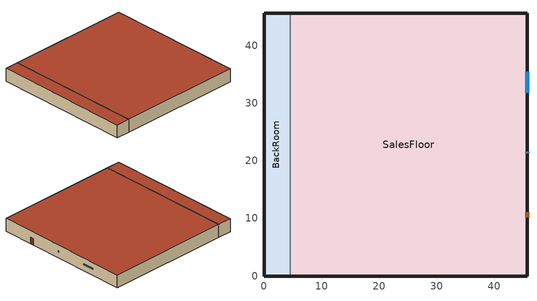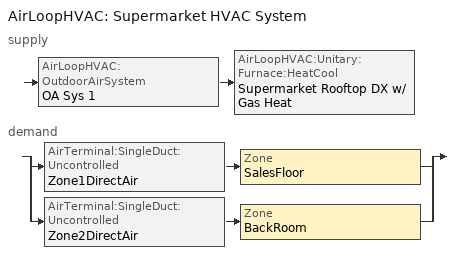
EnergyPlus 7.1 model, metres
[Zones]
BackRoom
 floor ground (BotFloorConstruction): 0,0 0,45.72 4.57,45.72 4.57,0 z0
 wall outside (FaceBrkIns4LWConcBlkGyp_R-11): 4.57,45.72 0,45.72 0,0 4.57,0 z0:4.27
 wall to SalesFloor (IntWallConstruction): 4.57,0 4.57,45.72 z0:4.27
 roof outside (SlagFeltIns6LWConcGapAcoTile_R-11): 4.57,0 4.57,45.72 0,45.72 0,0 z4.27
SalesFloor
 floor ground (BotFloorConstruction): 4.57,0 4.57,45.72 45.72,45.72 45.72,0 z0
 wall outside (FaceBrkIns4LWConcBlkGyp_R-11): 4.57,0 45.72,0 45.72,45.72 4.57,45.72 z0:4.27
 window (WinLib_1001): 45.72,31.85 45.72,35.51 z1.98:2.29
 window (WinLib_2003): 45.72,21.33 45.72,21.64 z1.98:2.29
 door (DoorConstruction): 45.72,10.21 45.72,11.12 z0:2.13
 roof outside (SlagFeltIns6LWConcGapAcoTile_R-11): 45.72,0 45.72,45.72 4.57,45.72 4.57,0 z4.27
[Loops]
AirLoopHVAC 'Supermarket HVAC System'
 supply: AirLoopHVAC:OutdoorAirSystem 'OA Sys 1' > AirLoopHVAC:Unitary:Furnace:HeatCool 'Supermarket Rooftop DX w/ Gas Heat'
 demand: split
  | AirTerminal:SingleDuct:Uncontrolled 'Zone1DirectAir' > Zone 'SalesFloor'
  | AirTerminal:SingleDuct:Uncontrolled 'Zone2DirectAir' > Zone 'BackRoom'
[Building]
None: North Axis {deg}=0; Terrain=Suburbs; Loads Convergence Tolerance Value=0.04; Temperature Convergence Tolerance Value {deltaC}=0.4; Solar Distribution=MinimalShadowing; Maximum Number of Warmup Days=50; Minimum Number of Warmup Days=6
[Site:Location]
Phoenix Sky Harbor Intl Ap_AZ_USA Design_Conditions: Latitude {deg}=33.45; Longitude {deg}=-111.98; Time Zone {hr}=-7; Elevation {m}=337
[SizingPeriod:DesignDay] Day of Month=21; Humidity Condition Type=Wetbulb; Barometric Pressure {Pa}=97342; Rain Indicator=No; Snow Indicator=No; Daylight Saving Time Indicator=No; Solar Model Indicator=ASHRAEClearSky
Name | Month | Day Type | Maximum Dry-Bulb Temperature {C} | Daily Dry-Bulb Temperature Range {deltaC} | Wetbulb or DewPoint at Maximum Dry-Bulb {C} | Wind Speed {m/s} | Wind Direction {deg} | Sky Clearness
Phoenix Sky Harbor Intl Ap Ann Htg 99.6% Condns DB | 12 | WinterDesignDay | 3.7 | 0 | 3.7 | 1.7 | 100 | 0
Phoenix Sky Harbor Intl Ap Ann Clg .4% Condns DB=>MWB | 7 | SummerDesignDay | 43.4 | 12 | 21.1 | 4.1 | 260 | 1
[Site:GroundTemperature:BuildingSurface]
18, 18, 18, 19, 19, 20, 20, 21, 21, 20, 19, 18
[Material] Thermal Absorptance=0.9
Name | Roughness | Thickness {m} | Conductivity {W/m-K} | Density {kg/m3} | Specific Heat {J/kg-K} | Solar Absorptance | Visible Absorptance
FurnitureMaterial | MediumSmooth | 0.1 | 11 | 544.62 | 1210 | 0.78 | 0.78
StoreSlab | Smooth | 0.1524 | 1.73 | 2243 | 837 | 0.65 | 0.65
WoodForDoor | Smooth | 0.0635 | 0.1211 | 593 | 2510 | 0.78 | 0.78
GypForInterior; HF-E1 | Smooth | 0.0191 | 0.7264 | 1602 | 837 | 0.92 | 0.92
ConcForInterior | Smooth | 0.2033 | 0.5708 | 609 | 837 | 0.65 | 0.65
HF-A2 | Smooth | 0.1016 | 1.332 | 2082 | 920 | 0.93 | 0.93
HF-C2 | Smooth | 0.1015 | 0.3805 | 609 | 837 | 0.65 | 0.65
HF-E2 | Smooth | 0.0127 | 1.436 | 881 | 1674 | 0.55 | 0.55
HF-E3 | Smooth | 0.0095 | 0.1903 | 1121 | 1674 | 0.75 | 0.75
HF-C15 | Smooth | 0.1524 | 0.173 | 641 | 837 | 0.65 | 0.65
HF-E5 | Smooth | 0.0191 | 0.0605 | 481 | 837 | 0.32 | 0.32
[Material:NoMass]
R-11: Roughness=Rough; Thermal Resistance {m2-K/W}=1.935938; Thermal Absorptance=0.9; Solar Absorptance=0.75; Visible Absorptance=0.75
[Material:AirGap]
AirGap: Thermal Resistance {m2-K/W}=0.1762
[WindowMaterial:Glazing]
CLEAR 6MM: Optical Data Type=SpectralAverage; Thickness {m}=0.006; Solar Transmittance at Normal Incidence=0.775; Front Side Solar Reflectance at Normal Incidence=0.071; Back Side Solar Reflectance at Normal Incidence=0.071; Visible Transmittance at Normal Incidence=0.881; Front Side Visible Reflectance at Normal Incidence=0.08; Back Side Visible Reflectance at Normal Incidence=0.08; Infrared Transmittance at Normal Incidence=0; Front Side Infrared Hemispherical Emissivity=0.84; Back Side Infrared Hemispherical Emissivity=0.84; Conductivity {W/m-K}=0.9
[WindowMaterial:Gas]
AIR 6MM: Gas Type=Air; Thickness {m}=0.0063
[Construction]
FurnitureConstruction: FurnitureMaterial
BotFloorConstruction: StoreSlab
DoorConstruction: WoodForDoor
IntWallConstruction: GypForInterior, AirGap, ConcForInterior, AirGap, GypForInterior
FaceBrkIns4LWConcBlkGyp_R-11: HF-A2, R-11, HF-C2, HF-E1
SlagFeltIns6LWConcGapAcoTile_R-11: HF-E2, HF-E3, R-11, HF-C15, AirGap, HF-E5
WinLib_1001: CLEAR 6MM
WinLib_2003: CLEAR 6MM, AIR 6MM, CLEAR 6MM
[Zone] Type=1; Multiplier=1; Ceiling Height {m}=4.266992; Volume {m3}=autocalculate; Floor Area {m2}=autocalculate; Zone Inside Convection Algorithm=TARP
BackRoom; SalesFloor
[InternalMass] Construction=FurnitureConstruction
Name | Zone | Surface Area {m2}
BackRoom_Furniture1; BackRoom_Furniture2 | BackRoom | 95
SalesFloor_Furniture1; SalesFloor_Furniture2 | SalesFloor | 845
[People] Number of People Schedule=People_Shopping_Sch; Number of People Calculation Method=people; Fraction Radiant=0.2; Activity Level Schedule=Activity_Shopping_Sch
Name | Zone or ZoneList | Number of People
BackRoom People 1 | BackRoom | 10
SalesFloor People 1 | SalesFloor | 150
[Lights] Schedule=Lighting_Sch; Design Level Calculation Method=LightingLevel; Return Air Fraction=0; Fraction Radiant=0.37; Fraction Visible=0.18; Fraction Replaceable=0
Name | Zone or ZoneList | Lighting Level {W}
BackRoom Lights 1 | BackRoom | 1500
SalesFloor Lights 1 | SalesFloor | 45000
[ElectricEquipment] Design Level Calculation Method=EquipmentLevel; Fraction Lost=0
Name | Zone or ZoneList | Schedule | Design Level {W} | Fraction Latent | Fraction Radiant
BackRoom ElecEq 1 | BackRoom | Elec_Equip_Sch | 150 | 0 | 0.25
SalesFloor ElecEq 1 | SalesFloor | Register_Equip_Sch | 1500 | 0 | 0.1
SalesFloor ElecEq 2 | SalesFloor | Bakery_Equip_Sch | 15000 | 0.05 | 0.4
SalesFloor ElecEq 3 | SalesFloor | Elec_Equip_Sch | 600 | 0 | 0.25
[ZoneControl:Thermostat]
SalesFloor Thermostat: Zone or ZoneList=SalesFloor; Control Type Schedule=Zone Control Type Sched; Control 1=DualSetPoint
[ThermostatSetpoint:DualSetpoint]
DualSetPoint: Heating Setpoint Temperature Schedule=Heating Setpoints; Cooling Setpoint Temperature Schedule=Cooling Setpoints
[AirTerminal:SingleDuct:Uncontrolled] Availability Schedule=FanAndCoilAvailSched
Name | Maximum Air Flow Rate {m3/s}
Zone1DirectAir | 5.225
Zone2DirectAir | 0.275
[Zone equipment]
SalesFloor: Zone1DirectAir
BackRoom: Zone2DirectAir
[Fan:OnOff]
Supply Fan 1: Availability Schedule=FanAndCoilAvailSched; Fan Efficiency=0.7; Pressure Rise {Pa}=600; Maximum Flow Rate {m3/s}=5.5; Motor Efficiency=0.9; Motor In Airstream Fraction=1
[Coil:Cooling:DX:SingleSpeed]
Furnace ACDXCoil 1: Availability Schedule=FanAndCoilAvailSched; Rated Total Cooling Capacity {W}=100000; Rated Sensible Heat Ratio=0.8; Rated COP {W/W}=3; Rated Air Flow Rate {m3/s}=5.5; Total Cooling Capacity Function of Temperature Curve=WindACCoolCapFT; Total Cooling Capacity Function of Flow Fraction Curve=WindACCoolCapFFF; Energy Input Ratio Function of Temperature Curve=WindACEIRFT; Energy Input Ratio Function of Flow Fraction Curve=WindACEIRFFF; Part Load Fraction Correlation Curve=WindACPLFFPLR; Nominal Time for Condensate Removal to Begin {s}=1000; Ratio of Initial Moisture Evaporation Rate and Steady State Latent Capacity=1.5; Maximum Cycling Rate {cycles/hr}=3; Latent Capacity Time Constant {s}=45
[Coil:Heating:Gas] Availability Schedule=FanAndCoilAvailSched; Gas Burner Efficiency=0.8; Nominal Capacity {W}=100000
Furnace Heating Coil 1; Humidistat Reheat Coil 1
[AirLoopHVAC:Unitary:Furnace:HeatCool]
Supermarket Rooftop DX w/ Gas Heat: Availability Schedule=FanAndCoilAvailSched; Supply Air Fan Operating Mode Schedule=FanOpModeSchedule; Maximum Supply Air Temperature {C}=80; Supply Air Flow Rate During Cooling Operation {m3/s}=5.5; Supply Air Flow Rate During Heating Operation {m3/s}=5.5; Supply Air Flow Rate When No Cooling or Heating is Needed {m3/s}=5.5; Controlling Zone or Thermostat Location=SalesFloor; Supply Fan=Supply Fan 1; Fan Placement=BlowThrough; Heating Coil=Furnace Heating Coil 1; Cooling Coil=Furnace ACDXCoil 1; Dehumidification Control Type=CoolReheat; Reheat Coil=Humidistat Reheat Coil 1
[Controller:OutdoorAir]
OA Controller 1: Minimum Outdoor Air Flow Rate {m3/s}=0.25; Maximum Outdoor Air Flow Rate {m3/s}=1.4; Economizer Control Type=NoEconomizer; Economizer Control Action Type=ModulateFlow; Lockout Type=NoLockout; Minimum Limit Type=FixedMinimum; Minimum Outdoor Air Schedule=OAFractionSched
[AirLoopHVAC]
Supermarket HVAC System: Design Supply Air Flow Rate {m3/s}=5.5
[AvailabilityManager:Scheduled]
Name | Schedule
Furnace 1 Avail | FanAndCoilAvailSched
Outdoor Air 1 Avail | OutdoorAirAvailSched
[Refrigeration:Case] Zone=SalesFloor; Rated Ambient Temperature {C}=23.88; Rated Ambient Relative Humidity {percent}=55; Rated Runtime Fraction=0.85
Name | Availability Schedule | Rated Total Cooling Capacity per Unit Length {W/m} | Rated Latent Heat Ratio | Case Length {m} | Case Operating Temperature {C} | Latent Case Credit Curve Type | Latent Case Credit Curve | Standard Case Fan Power per Unit Length {W/m} | Operating Case Fan Power per Unit Length {W/m} | Standard Case Lighting Power per Unit Length {W/m} | Case Lighting Schedule | Fraction of Lighting Energy to Case | Case Anti-Sweat Heater Power per Unit Length {W/m} | Anti-Sweat Heater Control Type | Humidity at Zero Anti-Sweat Heater Energy {percent} | Case Height {m} | Fraction of Anti-Sweat Heater Energy to Case | Case Defrost Power per Unit Length {W/m} | Case Defrost Type | Under Case HVAC Return Air Fraction | Refrigerated Case Restocking Schedule | Case Defrost Schedule | Case Defrost Drip-Down Schedule | Design Evaporator Temperature or Brine Inlet Temperature {C} | Minimum Anti-Sweat Heater Power per Unit Length {W/m} | Defrost Energy Correction Curve Type | Defrost Energy Correction Curve | Case Credit Fraction Schedule
SelfContainedDisplayCase | CaseOperatingSched | 1000 | 0.08 | 10 | 13 | CaseTemperatureMethod | MultiShelfVertical_LatentEnergyMult | 40 | 40 | 75 | LightingOnSched | 0.9 | 0 | None | 0 | 0 | 0 | 0 | None | 0 | SelfContainedCaseStockingSched
FishDisplayCase | CaseCleanedOnMonday | 288.4 | 0.1 | 15 | 1.1 | RelativeHumidityMethod | RHCubic_LatentEnergyMult | 0 | 0 | 41.56 | CaseLightingSched | 0.9 | 0 | None | 0 | 0 | 0.2 | 0 | OffCycle | 0.05 | CaseStockingSched | CaseDefrostSched | CaseDripDownSched | -6.67
MeatDisplayCase | CaseCleanedOnTuesday | 456.6 | 0.1 | 26 | -4.4 | CaseTemperatureMethod | SingleShelfHorizontal_LatentEnergyMult | 47.2 | 47.2 | 86.8 | CaseLightingSched | 0.9 | 13.2 | Linear | 35 | 1.5 | 0.2 | 585.8 | ElectricWithTemperatureTermination | 0.05 | CaseStockingSched | CaseDefrostSched2 | CaseDripDownSched2 | -9.4 | 0 | CaseTemperatureMethod | SingleShelfHorizontal_DefrostEnergyMult
MultiDeckDairyAndDeliCase | CaseOperatingSched | 1890 | 0.3 | 12 | -1.1 | CaseTemperatureMethod | MultiShelfVertical_LatentEnergyMult | 78.7 | 78.7 | 307.3 | CaseLightingSched | 0.77 | 0 | None | 0 | 0 | 0.2 | 0 | OffCycle | 0.05 | CaseStockingSched | CaseDefrostSched3 | CaseDripDownSched3 | -9.4 | 0 |  |  | DairyCaseCreditReductionSched
OpenWellIceCreamDisplayCase | CaseCleanedOnMonday | 441.6 | 0.08 | 14.6 | -34.4 | CaseTemperatureMethod | SingleShelfHorizontal_LatentEnergyMult | 28.7 | 28.7 | 42.7 | CaseLightingSched | 0.9 | 70 | Linear | 35 | 1.5 | 0.2 | 76.5 | HotGas | 0.05 | CaseStockingSched | CaseDefrostSched | CaseDripDownSched | -37.2 | 0 |  |  | CaseCreditReductionSched
GlassDoorFrozenFoodA | CaseOperatingSched | 615.8 | 0.13 | 3.97 | -23.3 | CaseTemperatureMethod | SingleShelfHorizontal_LatentEnergyMult | 57.9 | 57.9 | 99.8 | CaseLightingSched | 1 | 218.7 | HeatBalanceMethod | 1.5 | 1.5 | 0.2 | 1106.5 | HotGasWithTemperatureTermination | 0.1 | CaseStockingSched | CaseDefrostSched2 | CaseDripDownSched2 | -26.7 | 0 | CaseTemperatureMethod | SingleShelfHorizontal_DefrostEnergyMult | CaseCreditReductionSched
GlassDoorFrozenFoodB | CaseOperatingSched | 615.8 | 0.13 | 3.97 | -23.3 | CaseTemperatureMethod | SingleShelfHorizontal_LatentEnergyMult | 57.9 | 57.9 | 99.8 | CaseLightingSched | 1 | 218.7 | HeatBalanceMethod | 1.5 | 1.5 | 0.2 | 1106.5 | HotGasWithTemperatureTermination | 0.1 | CaseStockingSched | CaseDefrostSched4 | CaseDripDownSched4 | -26.7 | 0 | CaseTemperatureMethod | SingleShelfHorizontal_DefrostEnergyMult | CaseCreditReductionSched
GlassDoorFrozenFoodC | CaseOperatingSched | 615.8 | 0.13 | 3.97 | -23.3 | CaseTemperatureMethod | SingleShelfHorizontal_LatentEnergyMult | 57.9 | 57.9 | 99.8 | CaseLightingSched | 1 | 218.7 | HeatBalanceMethod | 1.5 | 1.5 | 0.2 | 1106.5 | HotGasWithTemperatureTermination | 0.1 | CaseStockingSched | CaseDefrostSched5 | CaseDripDownSched5 | -26.7 | 0 | CaseTemperatureMethod | SingleShelfHorizontal_DefrostEnergyMult | CaseCreditReductionSched
[Refrigeration:WalkIn]
WalkInFreezer: Availability Schedule=CaseOperatingSched; Rated Coil Cooling Capacity {W}=4690; Operating Temperature {C}=-2.22; Rated Cooling Source Temperature {C}=-6.67; Rated Total Heating Power {W}=0; Heating Power Schedule=CaseOperatingSched; Rated Cooling Coil Fan Power {W}=735; Rated Circulation Fan Power {W}=0; Rated Total Lighting Power {W}=120; Lighting Schedule=CaseLightingSched2; Defrost Type=Electric; Defrost Control Type=TimeSchedule; Defrost Schedule=CaseDefrostSched3; Defrost Drip-Down Schedule=CaseDripDownSched3; Defrost Power {W}=5512; Restocking Schedule=WalkInStockingSched; Insulated Floor Surface Area {m2}=13; Insulated Floor U-Value {W/m2-K}=0.207; Zone 1=BackRoom; Total Insulated Surface Area Facing Zone 1 {m2}=43.4; Insulated Surface U-Value Facing Zone 1 {W/m2-K}=.235; Area of Stocking Doors Facing Zone 1 {m2}=2; Height of Stocking Doors Facing Zone 1 {m}=2; Stocking Door Opening Schedule Name Facing Zone 1=WIStockDoorOpenSch; Stocking Door Opening Protection Type Facing Zone 1=StripCurtain
[Refrigeration:CompressorRack]
SelfContainedDisplay: Heat Rejection Location=Zone; Design Compressor Rack COP {W/W}=4; Compressor Rack COP Function of Temperature Curve=RackCOPfTCurve2; Design Condenser Fan Power {W}=175; Condenser Type=AirCooled; Refrigeration Case Name or WalkIn Name or CaseAndWalkInList=SelfContainedDisplayCase
[Refrigeration:CaseAndWalkInList]
Name | Case or WalkIn 1 | Case or WalkIn 2 | Case or WalkIn 3 | Case or WalkIn 4 | Case or WalkIn 5
MediumTempCaseList | FishDisplayCase | MeatDisplayCase | MultiDeckDairyAndDeliCase
LowTempCaseList | OpenWellIceCreamDisplayCase | GlassDoorFrozenFoodA | GlassDoorFrozenFoodB | GlassDoorFrozenFoodC | WalkInFreezer
[Refrigeration:Condenser:EvaporativeCooled] Rated Subcooling Temperature Difference {DeltaC}=0; Approach Temperature Constant Term {C}=6.63; Approach Temperature Coefficient 2 {C}=0.468; Approach Temperature Coefficient 3 {C}=17.93; Approach Temperature Coefficient 4=-0.322; Minimum Capacity Factor=0.6; Maximum Capacity Factor=4.8; Basin Heater Capacity {W/K}=66.7; Basin Heater Setpoint Temperature {C}=2; Rated Water Pump Power {W}=250; Evaporative Water Supply Tank=EvapWaterStorageTank; Evaporative Condenser Availability Schedule=EvapCondAvail; Condensate Receiver Refrigerant Inventory {kg}=10; Condensate Piping Refrigerant Inventory {kg}=25
Name | Rated Effective Total Heat Rejection Rate {W} | Fan Speed Control Type | Rated Fan Power {W} | Rated Air Flow Rate {m3/s} | Condenser Refrigerant Operating Charge Inventory {kg}
MediumTempEvapCooledCondenser1 | 64800 | TwoSpeed | 746 | 1.79 | 21.9
LowTempEvapCooledCondenser | 43100 | VariableSpeed | 373 | 1.37 | 16.6
[Refrigeration:Compressor] Rated Return Gas Temperature {C}=18
Name | Refrigeration Compressor Power Curve | Refrigeration Compressor Capacity Curve | Rated Subcooling {deltaC} | Rated Liquid Temperature {C}
MedTemp001Carlyle_R-22_Med_06DR820; MedTemp002Carlyle_R-22_Med_06DR820; MedTemp003Carlyle_R-22_Med_06DR820 | 06DR820_R-22_Med_pwrcurv | 06DR820_R-22_Med_qcurv | 0
LowTemp001Carlyle_R-22_Low_06CC665 | 06CC665_R-22_Low_pwrcurv | 06CC665_R-22_Low_qcurv |  | 4.4
LowTemp002Carlyle_R-22_Low_06DR718; LowTemp003Carlyle_R-22_Low_06DR718 | 06DR718_R-22_Low_pwrcurv | 06DR718_R-22_Low_qcurv | 0
[Refrigeration:CompressorList]
Name | Refrigeration Compressor 1 | Refrigeration Compressor 2 | Refrigeration Compressor 3
MediumTempCompressorList | MedTemp001Carlyle_R-22_Med_06DR820 | MedTemp002Carlyle_R-22_Med_06DR820 | MedTemp003Carlyle_R-22_Med_06DR820
LowTempCompressorList | LowTemp001Carlyle_R-22_Low_06CC665 | LowTemp002Carlyle_R-22_Low_06DR718 | LowTemp003Carlyle_R-22_Low_06DR718
[Refrigeration:System] Minimum Condensing Temperature {C}=25; Refrigeration System Working Fluid Type=R22; Suction Temperature Control Type=ConstantSuctionTemperature
Name | Refrigerated Case or Walkin or CaseAndWalkInList | Refrigeration Condenser | Compressor or CompressorList
MediumTempSystem | MediumTempCaseList | MediumTempEvapCooledCondenser1 | MediumTempCompressorList
LowTempSystem | LowTempCaseList | LowTempEvapCooledCondenser | LowTempCompressorList
[WaterUse:Storage]
EvapWaterStorageTank: Maximum Capacity {m3}=750; Initial Volume {m3}=500; Type of Supply Controlled by Float Valve=MAINS; Float Valve On Capacity {m3}=100; Float Valve Off Capacity {m3}=700; Water Thermal Mode=ScheduledTemperature; Water Temperature Schedule=WaterTankTemp
[Schedule:Compact]
People_Shopping_Sch: Through: 12/31, For: Weekdays SummerDesignDay WinterDesignDay, Until: 8:00, 0.02, Until: 20:00, 1, Until: 24:00, 0.04, For: Saturday, Until: 8:00, 0.01, Until: 18:00, 1, Until: 24:00, 0.05, For: AllOtherDays, Until: 8:00, 0.01, Until: 18:00, 0.75, Until: 24:00, 0.01
Lighting_Sch: Through: 12/31, For: Weekdays SummerDesignDay WinterDesignDay, Until: 4:00, 0.2, Until: 7:00, 0.3, Until: 21:00, 1, Until: 22:00, 0.3, Until: 24:00, 0.2, For: Saturday, Until: 4:00, 0.2, Until: 7:00, 0.3, Until: 21:00, 1, Until: 22:00, 0.3, Until: 24:00, 0.2, For: AllOtherDays, Until: 4:00, 0.2, Until: 7:00, 0.3, Until: 21:00, 1, Until: 22:00, 0.3, Until: 24:00, 0.2
Register_Equip_Sch: Through: 12/31, For: Weekdays SummerDesignDay WinterDesignDay, Until: 8:00, 0, Until: 19:00, 1, Until: 24:00, 0, For: Saturday, Until: 8:00, 0, Until: 19:00, 1, Until: 24:00, 0, For: AllOtherDays, Until: 8:00, 0, Until: 19:00, 1, Until: 24:00, 0
Bakery_Equip_Sch: Through: 12/31, For: Weekdays SummerDesignDay WinterDesignDay, Until: 4:00, 0, Until: 18:00, 1, Until: 24:00, 0, For: Saturday, Until: 4:00, 0, Until: 18:00, 1, Until: 24:00, 0, For: AllOtherDays, Until: 4:00, 0, Until: 18:00, 1, Until: 24:00, 0
Elec_Equip_Sch: Through: 12/31, For: Weekdays SummerDesignDay WinterDesignDay, Until: 8:00, 0.5, Until: 18:00, 1, Until: 24:00, 0.5, For: Saturday, Until: 8:00, 0.5, Until: 18:00, 1, Until: 24:00, 0.5, For: AllOtherDays, Until: 8:00, 0.5, Until: 18:00, 1, Until: 24:00, 0.5
Activity_Shopping_Sch: Through: 12/31, For: AllDays, Until: 24:00, 105
CaseLightingSched: Through: 12/31, For: AllDays, Until: 6:00, 0, Until: 21:00, 1, Until: 24:00, 0
CaseLightingSched2: Through: 12/31, For: AllDays, Until: 6:00, 0, Until: 7:00, 1, Until: 11:00, 0, Until: 13:00, 0.5, Until: 19:00, 0, Until: 20:00, 1, Until: 24:00, 0
LightingOnSched; CaseOperatingSched; FanAndCoilAvailSched; OutdoorAirAvailSched; FanOpModeSchedule: Through: 12/31, For: AllDays, Until: 24:00, 1
CaseStockingSched: Through: 12/31, For: AllDays, Until: 13:00, 0, Until: 14:00, 50, Until: 15:00, 35, Until: 24:00, 0
SelfContainedCaseStockingSched: Through: 12/31, For: AllDays, Until: 6:00, 0, Until: 7:00, 50, Until: 9:00, 70, Until: 10:00, 80, Until: 11:00, 70, Until: 13:00, 50, Until: 14:00, 80, Until: 15:00, 90, Until: 16:00, 80, Until: 24:00, 0
WalkInStockingSched: Through: 12/31, For: Tuesday Friday, Until: 4:00, 0, Until: 5:00, 725, Until: 6:00, 417, Until: 7:00, 290, Until: 24:00, 0, For: AllOtherDays, Until: 4:00, 0, Until: 5:00, 125, Until: 6:00, 117, Until: 7:00, 90, Until: 19:00, 0, Until: 20:00, 125, Until: 21:00, 117, Until: 22:00, 90, Until: 24:00, 0
OAFractionSched: Through: 12/31, For: AllDays, Until: 6:00, 0, Until: 20:00, 1, Until: 24:00, 0
CaseCleanedOnMonday: Through: 12/31, For: Monday, Until: 5:00, 1, Until: 7:00, 0, Until: 24:00, 1, For: AllOtherDays, Until: 24:00, 1
CaseCleanedOnTuesday: Through: 12/31, For: Tuesday, Until: 5:00, 1, Until: 7:00, 0, Until: 24:00, 1, For: AllOtherDays, Until: 24:00, 1
Heating Setpoints: Through: 12/31, For: AllDays, Until: 24:00, 22
Cooling Setpoints: Through: 12/31, For: AllDays, Until: 24:00, 24
Zone Control Type Sched: Through: 12/31, For: AllDays, Until: 24:00, 4
CaseCreditReductionSched: Through: 12/31, For:AllDays, Interpolate:No, Until: 7:00, 0.2, Until: 21:00, 1, Until: 24:00, 0.2
DairyCaseCreditReductionSched: Through: 12/31, For:AllDays, Interpolate:No, Until: 7:00, 0.2, Until: 21:00, 0.6, Until: 24:00, 0.2
CaseDefrostSched: Through: 12/31, For:AllDays, Interpolate:Yes, Until: 4:00, 0, Until: 4:17, 1, Until: 14:00, 0, Until: 14:17, 1, Until: 24:00, 0
CaseDripDownSched: Through: 12/31, For:AllDays, Interpolate:Yes, Until: 4:00, 0, Until: 4:22, 1, Until: 14:00, 0, Until: 14:22, 1, Until: 24:00, 0
CaseDefrostSched2: Through: 12/31, For:AllDays, Interpolate:Yes, Until: 08:00, 0, Until: 08:17, 1, Until: 18:00, 0, Until: 18:17, 1, Until: 24:00, 0
CaseDripDownSched2: Through: 12/31, For:AllDays, Interpolate:Yes, Until: 08:00, 0, Until: 08:22, 1, Until: 18:00, 0, Until: 18:22, 1, Until: 24:00, 0
CaseDefrostSched3: Through: 12/31, For:AllDays, Interpolate:Yes, Until: 11:00, 0, Until: 11:20, 1, Until: 23:00, 0, Until: 23:20, 1, Until: 24:00, 0
CaseDripDownSched3: Through: 12/31, For:AllDays, Interpolate:Yes, Until: 11:00, 0, Until: 11:30, 1, Until: 23:00, 0, Until: 23:30, 1, Until: 24:00, 0
CaseDefrostSched4: Through: 12/31, For:AllDays, Interpolate:Yes, Until: 07:00, 0, Until: 07:17, 1, Until: 17:00, 0, Until: 17:17, 1, Until: 24:00, 0
CaseDripDownSched4: Through: 12/31, For:AllDays, Interpolate:Yes, Until: 07:00, 0, Until: 07:22, 1, Until: 17:00, 0, Until: 17:22, 1, Until: 24:00, 0
CaseDefrostSched5: Through: 12/31, For:AllDays, Interpolate:Yes, Until: 06:00, 0, Until: 06:17, 1, Until: 16:00, 0, Until: 16:17, 1, Until: 24:00, 0
CaseDripDownSched5: Through: 12/31, For:AllDays, Interpolate:Yes, Until: 06:00, 0, Until: 06:22, 1, Until: 16:00, 0, Until: 16:22, 1, Until: 24:00, 0
WaterTankTemp: Through: 12/31, For: AllDays, Until: 24:00, 15
EvapCondAvail: Through: 3/15, For: AllDays, Until: 24:00, 0, Through: 12/1, For: AllDays, Until: 24:00, 1, Through: 12/31, For: AllDays, Until: 24:00, 0
WIStockDoorOpenSch: Through: 12/31, For: AllDays, Interpolate:No, Until: 7:00, 0.02, Until: 21:00, 0.2, Until: 24:00, 0.02
[Curve:Quadratic]
Name | Coefficient1 Constant | Coefficient2 x | Coefficient3 x**2 | Minimum Value of x | Maximum Value of x | Input Unit Type for X | Output Unit Type
WindACCoolCapFFF | 0.8 | 0.2 | 0 | 0.5 | 1.5
WindACEIRFFF | 1.1552 | -0.1808 | 0.0256 | 0.5 | 1.5
WindACPLFFPLR | 0.85 | 0.15 | 0 | 0 | 1
RackCOPfTCurve2 | 1 | 0 | 0 | 0 | 50 | Temperature | Dimensionless
[Curve:Cubic]
Name | Coefficient1 Constant | Coefficient2 x | Coefficient3 x**2 | Coefficient4 x**3 | Minimum Value of x | Maximum Value of x
RHCubic_LatentEnergyMult | -0.4641 | 0.0268 | 0 | 0 | 17.32 | 80
MultiShelfVertical_LatentEnergyMult | 0.0265263 | 0.00107803 | -6.02558e-05 | 1.23732e-06 | -35 | 20
SingleShelfHorizontal_LatentEnergyMult | 0.0203756 | 0.000243779 | 1.14001e-05 | 1.81142e-07 | -35 | 20
SingleShelfHorizontal_DefrostEnergyMult | 0.0236322 | 0.0006232 | 2.83282e-05 | 4.40351e-07 | -35 | 20
[Curve:Biquadratic] Minimum Value of x=12.77778; Maximum Value of x=23.88889; Minimum Value of y=18; Maximum Value of y=46.11111; Input Unit Type for X=Temperature; Input Unit Type for Y=Temperature; Output Unit Type=Dimensionless
Name | Coefficient1 Constant | Coefficient2 x | Coefficient3 x**2 | Coefficient4 y | Coefficient5 y**2 | Coefficient6 x*y
WindACCoolCapFT | 0.942588 | 0.00954335 | 0.00068377 | -0.0110427 | 5.249e-06 | -9.72e-06
WindACEIRFT | 0.342414 | 0.034885 | -0.0006237 | 0.00497722 | 0.000437951 | -0.000728028
[Curve:Bicubic] Minimum Value of y=10; Maximum Value of y=48.9
Name | Coefficient1 Constant | Coefficient2 x | Coefficient3 x**2 | Coefficient4 y | Coefficient5 y**2 | Coefficient6 x*y | Coefficient7 x**3 | Coefficient8 y**3 | Coefficient9 x**2*y | Coefficient10 x*y**2 | Minimum Value of x | Maximum Value of x
06DR820_R-22_Med_qcurv | 38490 | 1393 | 19.32 | -365.6 | 1.295 | -10.41 | 0.09712 | -0.00764 | -0.1141 | 0.004656 | -17.8 | 4.4
06DR820_R-22_Med_pwrcurv | 1284 | -124.3 | -3.435 | 153.9 | -0.4744 | 4.041 | -0.02511 | 0.00123 | 0.03235 | -0.003028 | -17.8 | 4.4
06CC665_R-22_Low_qcurv | 73530 | 2513 | 32.91 | -25.69 | 0.3655 | -0.8183 | 0.1712 | -0.003657 | -0.01027 | 0.009071 | -40 | -17.8
06CC665_R-22_Low_pwrcurv | 5546 | -61.38 | -1.599 | 332.9 | -0.0786 | 5.981 | 0.0008655 | 0.003784 | 0.02998 | 0.01728 | -40 | -17.8
06DR718_R-22_Low_qcurv | 28610 | 1069 | 17.73 | -155.1 | -0.08805 | -4.646 | 0.1427 | -0.002566 | -0.04829 | 0.002038 | -40 | -17.8
06DR718_R-22_Low_pwrcurv | 2378 | -30.52 | -1.571 | 75.14 | 0.7122 | 1.05 | -0.01503 | -0.006798 | -0.004701 | 0.01875 | -40 | -17.8
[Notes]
SuperMarket_DetailedEvapCondenser.idf
Supermarket_EvapCondenser.idf
Basic file description: 1 story building divided into 2 interior conditioned zones. Roof with no plenum.
Floor in contact with the ground.
Highlights:             Example of refrigerated display cases and detailed refrigeration systems using evaporative condenser cooling.
Refrigeration:          (compressor location) Rack name:           Display case names on rack:
Rack   (indoors) :    SelfContainedDisplay SelfContainedDisplayCase (located in zone SalesFloor)
Detailed (outdoors):  MediumTempSystem     FishDisplayCase
Detailed (outdoors):  LowTempSystem        OpenWellIceCreamDisplayCase
Display Case
Configuration:   Refrigerated cases configured to represent actual performance of medium and low temp cases.
Self contained display case representative of "plug-in" type case with attached
compressor and condenser section.  Condenser heat for this case is rejected to the zone.
GlassDoorFrozenFood case has a large defrost demand and is therefore broken down into three
identical cases with offset defrost timing.
Configuration:   Walk-in cooler is modeled using door-opening and stocking schedules.
Evaporative Condenser
Description:     Evaporative condensers are provided to reduce the condensing temperature during hot-weather operation.
To avoid icing problems during winter weather, the evaporative feature is only available from Mar 15
to December 1.  During the winter, the condensers operate in a dry mode using cold outside air.
Simulation Location/Run: USA_FL_Phoenix-Sky.Harbor.Intl.AP.722780_TMY3, 2 design days, 2 run periods,
Run Control executes the run periods, design days are not simulated.
Location:                Phoenix, AZ USA
Design Days:             PHOENIX_AZ_USA Annual Heating 99.6%, MaxDB=3.7°C
PHOENIX_AZ_USA Annual Cooling (DB=>MWB) .4%, MaxDB=43.4°C MWB=21.1°C
Run Period (Weather File): Winter 1/14, Summer 7/7, USA_FL_Phoenix-Sky.Harbor.Intl.AP.722780_TMY3
Run Control:             No Zone or System sizing required. Simulation uses weather file for run periods.
Building: Single floor rectangular building 150 ft x 150 ft, zone height 14 feet. FaceBrkIns4LWConcBlkGyp_R-11
There is 1 door and 2 windows at the front of the building. The exterior walls are Face brick with
R-11 insulation and concrete block with gypsum board on the interior surface. Partions wall is 8" concrete
block covered with gypsum board on each surface. The roof is a built up roof with 1/2 in slag over 3/8 in
felt and membrane with R-11 insulation over 6 in lightweight concrete, an air gap separates the interior
acoustical tiles. The windows are single pane 6mm clear and double pane 6mm clear with 6mm air gap.
The window to wall ratio is approxomately 0.0016.
The building is oriented due north with front of building facing east.
Floor Area:        2090.1  m2 (22,500 ft2)
Number of Stories: 1
Zone Description Details:
Internal gains description:     ZONE Backroom    - lighting is 1500 watts, equip is 150 watts, 10 occupants
ZONE SalesFloor  - lighting is 45000 watts, equip is 17100 watts, 100 occupants
Above includes Front Sales Register equipment included at 1.5 Kw. Sales floor misc.
equipment at 600 W. Bakery equipment at 15 Kw. Backroom misc. equipment at 150 W.
Interzone Surfaces:             1 interzone surface (see diagram)
Internal Mass:                  Yes, 1880 m2 simulating product
Windows:                        2 - single pane clear 6mm glass and double pane 6mm with 6mm air gap
Detached Shading:               None
Daylight:                       None
Natural Ventilation:            None
Compact Schedules:              Yes
Solair Distribution:            MinimalShadowing
HVAC:                           Heat/cool furnace with DX coil for cooling, using an air-reheat strategy to keep
SALESFLOOR zone humidity below a 50% RH setpoint. Outdoor ventilation air is
introduced through the air loop. Heating up to 22 C during all hours.
Cooling to 24 C during all hours. Fans and coils scheduled to be available all
Reheat coil on all year. System configuration is very basic--air loop has a fan,
cooling coil, and heating coil.
Zonal Equipment:                AirTerminal:SingleDuct:Uncontrolled
Central Air Handling Equipment: Yes
System Equipment Autosize:      No
Purchased Cooling:              No
Purchased Heating:              No
Purchased Chilled Water:        No
Purchased Hot Water:            No
HVAC System:                    AirLoopHVAC:Unitary:Furnace:HeatCool
Coils:                          Coil:Cooling:DX:SingleSpeed, Coil:Heating:Gas
Pumps:                          None
Boilers:                        None
Chillers:                       None
Towers:                         None
Standard Reports:               Report:Table:Monthly
